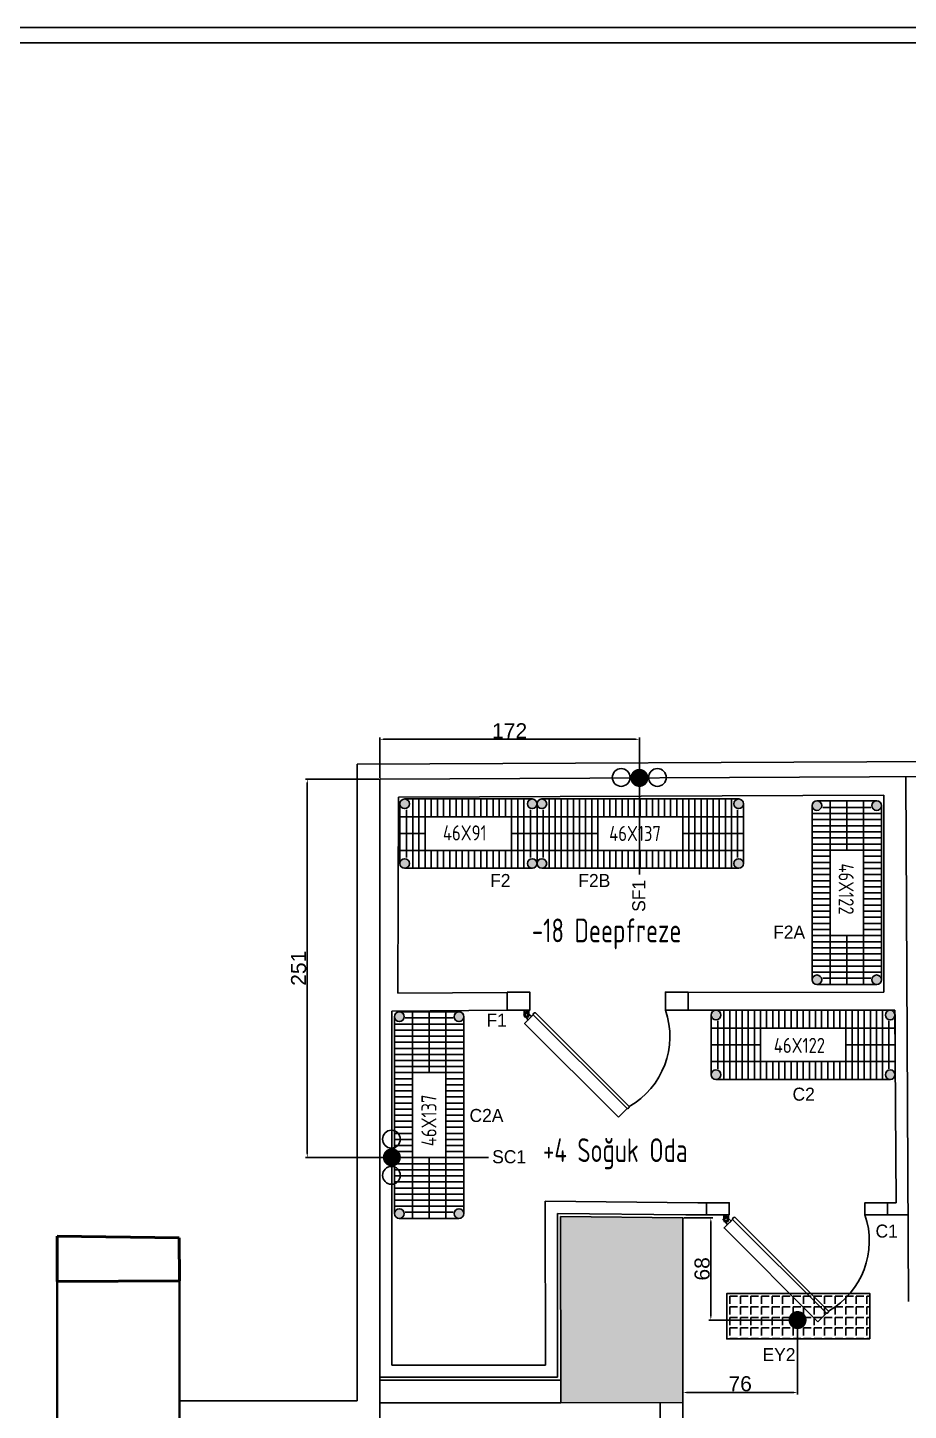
# Model space of a CAD drawing. Header units: millimetres. Extents: x 8884 to 18446, y 10737 to 16556.
# Drawn here: x 16280 to 16864, y 11664 to 12582 of the extents above; entities that cross this region are included whole.
import ezdxf

# ---------------------------------------------------------------- set-up
doc = ezdxf.new("R2010")
doc.units = ezdxf.units.MM
doc.linetypes.add('DASHDOT', pattern=[25.4, 12.7, -6.35, 0, -6.35])
doc.linetypes.add('DUZ', pattern=[0])
for name, color, linetype in [('001 Duvar', 7, 'Continuous'), ('S2000-003 Kapı', 3, 'Continuous'), ('S2000-019 Su Tes İşaretler', 5, 'Continuous'), ('S2000-034 Soğuk Oda', 1, 'Continuous'), ('SIH', 4, 'Continuous'), ('SU', 152, 'Continuous'), ('wall', 4, 'Continuous')]:
    doc.layers.add(name, color=color, linetype=linetype)
for name, color, linetype, lineweight in [('continious2', 253, 'Continuous', 25), ('guclendirme', 226, 'DUZ', 9), ('kolon', 212, 'Continuous', 50), ('TRS-DVR-OZGN', 192, 'Continuous', 40), ('TRS-YAZI-MAHL', 20, 'Continuous', 13)]:
    doc.layers.add(name, color=color, linetype=linetype, lineweight=lineweight)
doc.styles.get("Standard").update_dxf_attribs({"font": 'arial.ttf'})
doc.styles.add('STYLE1', font='isocpeur.ttf', dxfattribs={"height": 0.2})
doc.styles.add('TAKSİM', font='GOTHIC.TTF', dxfattribs={"height": 20})
doc.styles.add('yazı_kck_50', font='isocpeur.ttf', dxfattribs={"width": 0.7, "height": 15})
doc.dimstyles.new('ISO-25', dxfattribs={"dimtxt": 10, "dimasz": 2.5, "dimexe": 1.25, "dimexo": 0.625, "dimtad": 1, "dimdec": 0, "dimtxsty": 'Standard', "dimcen": 2.5, "dimadec": 0, "dimazin": 0, "dimtfac": 1, "dimtdec": 0, "dimtmove": 0, "dimatfit": 3, "dimfxl": 1, "dimarcsym": 0})

# ---------------------------------------------------------------- blocks, each defined once
blk = doc.blocks.new('A$C022B2E79')
at = {"layer": 'S2000-003 Kapı', "linetype": 'ByBlock'}
for points in [[(1.8, 69.76, -0.39805), (1.94, 69.76), (5.23, 66.82), (2.97, 64.56), (0.03, 67.85, -0.39805), (0.03, 67.98)], [(2.87, 69.63, 0.617768), (3.45, 69.88), (3.51, 70.98), (0.31, 70.98), (0.37, 69.88, 0.617768), (0.94, 69.63, -0.364026)], [(0.55, 66.58), (0.37, 69.88, 0.617768), (0.94, 69.63, -0.364026), (2.87, 69.63, 0.617768), (3.45, 69.88), (3.26, 66.58, -0.39805), (3.16, 66.48), (0.65, 66.48, -0.39805)], [(68.52, 5.66, 0.491935), (69.93, 7.07), (7.71, 69.3, 0.499706), (6.29, 67.88)]]:
    blk.add_lwpolyline(points, format="xyb", close=True, dxfattribs=at)
blk.add_lwpolyline([(62.86, 0), (68.52, 5.66), (6.29, 67.88), (0.63, 62.23), (62.86, 0)], dxfattribs=at)
blk.add_circle((1.91, 67.88), 1, dxfattribs=at)
blk.add_circle((1.91, 67.88), 1, dxfattribs=at)
blk.add_arc((43.52, 53.51), 53.42, 299.62588, 19.08979, dxfattribs=at)
blk = doc.blocks.new('120')
at = {"layer": 'S2000-034 Soğuk Oda'}
for points in [[(9265.27, 11599.5), (9280.27, 11599.5), (9280.27, 11591.5), (9265.27, 11591.5)], [(9385.27, 11599.5), (9370.27, 11599.5), (9370.27, 11591.5), (9385.27, 11591.5)]]:
    blk.add_lwpolyline(points, close=True, dxfattribs=at)
at = {"layer": '001 Duvar'}
blk.add_blockref('A$C022B2E79', (9276.27, 11520.52), dxfattribs=at)
blk = doc.blocks.new('A$C7E7D3E18')
at = {"layer": 'SIH', "linetype": 'Continuous', "const_width": 6}
blk.add_lwpolyline([(3, 6, 1), (9, 6, 1)], format="xyb", close=True, dxfattribs=at)
blk = doc.blocks.new('A$C6E87713E')
at = {"layer": 'S2000-019 Su Tes İşaretler'}
for centre in [(5.89, 6.3), (29.89, 6.3)]:
    blk.add_circle(centre, 5.89, dxfattribs=at)
blk.add_blockref('A$C7E7D3E18', (11.95, 0))
blk = doc.blocks.new('*D31')
at = {"color": 0, "lineweight": -2, "transparency": 16777216}
for p, q in [((16513.87, 12083.63), (16513.87, 12110.73)), ((16516.37, 12109.48), (16683.57, 12109.48)), ((16686.07, 12084.47), (16686.07, 12110.73))]:
    blk.add_line(p, q, dxfattribs=at)
at = {"color": 0, "transparency": 16777216}
for points in [[(16516.37, 12109.89), (16516.37, 12109.06), (16513.87, 12109.48)], [(16683.57, 12109.89), (16683.57, 12109.06), (16686.07, 12109.48)]]:
    blk.add_solid(points, dxfattribs=at)
at = {"layer": 'Defpoints', "color": 0, "transparency": 16777216}
for p in [(16686.07, 12109.48), (16686.07, 12083.85, 33.18), (16513.87, 12083, 33.18)]:
    blk.add_point(p, dxfattribs=at)
at = {"color": 0, "transparency": 16777216, "insert": (16599.97, 12115.12), "char_height": 10, "attachment_point": 5}
blk.add_mtext('172', dxfattribs=at)
blk = doc.blocks.new('*D32')
at = {"color": 0, "lineweight": -2, "transparency": 16777216}
for p, q in [((16513.24, 12083), (16464.53, 12083)), ((16465.78, 12080.5), (16465.78, 11834.58)), ((16521.24, 11832.08), (16464.53, 11832.08))]:
    blk.add_line(p, q, dxfattribs=at)
at = {"color": 0, "transparency": 16777216}
for points in [[(16465.36, 12080.5), (16466.19, 12080.5), (16465.78, 12083)], [(16465.36, 11834.58), (16466.19, 11834.58), (16465.78, 11832.08)]]:
    blk.add_solid(points, dxfattribs=at)
at = {"layer": 'Defpoints', "color": 0, "transparency": 16777216}
for p in [(16513.87, 12083, 33.18), (16465.78, 11832.08), (16521.87, 11832.08, 33.18)]:
    blk.add_point(p, dxfattribs=at)
at = {"color": 0, "transparency": 16777216, "insert": (16460.05, 11957.54), "char_height": 10, "attachment_point": 5, "rotation": 90}
blk.add_mtext('251', dxfattribs=at)
blk = doc.blocks.new('*D33')
at = {"color": 0, "lineweight": -2, "transparency": 16777216}
for p, q in [((16791, 11723.49), (16791, 11674.8)), ((16714.87, 11711.62), (16714.87, 11674.8)), ((16788.5, 11676.05), (16717.37, 11676.05))]:
    blk.add_line(p, q, dxfattribs=at)
at = {"color": 0, "transparency": 16777216}
for points in [[(16717.37, 11676.46), (16717.37, 11675.63), (16714.87, 11676.05)], [(16788.5, 11676.46), (16788.5, 11675.63), (16791, 11676.05)]]:
    blk.add_solid(points, dxfattribs=at)
at = {"layer": 'Defpoints', "color": 0, "transparency": 16777216}
for p in [(16791, 11724.11), (16714.87, 11712.25, 33.18), (16714.87, 11676.05)]:
    blk.add_point(p, dxfattribs=at)
at = {"color": 0, "transparency": 16777216, "insert": (16752.93, 11681.78), "char_height": 10, "attachment_point": 5}
blk.add_mtext('76', dxfattribs=at)
blk = doc.blocks.new('*D34')
at = {"color": 0, "lineweight": -2, "transparency": 16777216}
for p, q in [((16715.49, 11792.02), (16734.7, 11792.02)), ((16733.45, 11789.52), (16733.45, 11726.61)), ((16790.38, 11724.11), (16732.2, 11724.11))]:
    blk.add_line(p, q, dxfattribs=at)
at = {"color": 0, "transparency": 16777216}
for points in [[(16733.04, 11789.52), (16733.87, 11789.52), (16733.45, 11792.02)], [(16733.04, 11726.61), (16733.87, 11726.61), (16733.45, 11724.11)]]:
    blk.add_solid(points, dxfattribs=at)
at = {"layer": 'Defpoints', "color": 0, "transparency": 16777216}
for p in [(16714.87, 11792.02, 33.18), (16733.45, 11724.11), (16791, 11724.11)]:
    blk.add_point(p, dxfattribs=at)
at = {"color": 0, "transparency": 16777216, "insert": (16727.72, 11758.07), "char_height": 10, "attachment_point": 5, "rotation": 90}
blk.add_mtext('68', dxfattribs=at)

msp = doc.modelspace()

# ---------------------------------------------------------------- hatches: boundary and pattern name
at = {"lineweight": -2}
h = msp.add_hatch(color=256, dxfattribs=at)
h.paths.add_polyline_path([(16527.17, 12066.67, 1), (16533.57, 12066.67, 1)])
h.paths.add_polyline_path([(16527.17, 12027.07, 1), (16533.57, 12027.07, 1)])
h = msp.add_hatch(color=256, dxfattribs=at)
h.paths.add_polyline_path([(16618.17, 12066.67, 1), (16611.77, 12066.67, 1)])
h.paths.add_polyline_path([(16611.77, 12027.07, 1), (16618.17, 12027.07, 1)])
h = msp.add_hatch(color=256, dxfattribs=at)
h.paths.add_polyline_path([(16618.17, 12066.67, 1), (16624.57, 12066.67, 1)])
h.paths.add_polyline_path([(16624.57, 12027.07, 1), (16618.17, 12027.07, 1)])
h = msp.add_hatch(color=256, dxfattribs=at)
h.paths.add_polyline_path([(16755.17, 12066.67, 1), (16748.77, 12066.67, 1)])
h.paths.add_polyline_path([(16748.77, 12027.07, 1), (16755.17, 12027.07, 1)])
h = msp.add_hatch(color=256, dxfattribs=at)
h.paths.add_polyline_path([(16843.43, 12062.3, 1), (16843.43, 12068.7, 1)])
h.paths.add_polyline_path([(16803.83, 12068.7, 1), (16803.83, 12062.3, 1)])
h = msp.add_hatch(color=256, dxfattribs=at)
h.paths.add_polyline_path([(16843.43, 11953.1, 1), (16843.43, 11946.7, 1)])
h.paths.add_polyline_path([(16803.83, 11946.7, 1), (16803.83, 11953.1, 1)])
h = msp.add_hatch(color=256, dxfattribs=at)
h.paths.add_polyline_path([(16526.8, 11928.58, 1), (16526.8, 11922.18, 1)])
h.paths.add_polyline_path([(16566.4, 11922.18, 1), (16566.4, 11928.58, 1)])
h = msp.add_hatch(color=256, dxfattribs=at)
h.paths.add_polyline_path([(16740.05, 11926.51, 1), (16733.65, 11926.51, 1)])
h.paths.add_polyline_path([(16733.65, 11886.91, 1), (16740.05, 11886.91, 1)])
h = msp.add_hatch(color=256, dxfattribs=at)
h.paths.add_polyline_path([(16849.25, 11926.51, 1), (16855.65, 11926.51, 1)])
h.paths.add_polyline_path([(16855.65, 11886.91, 1), (16849.25, 11886.91, 1)])
h = msp.add_hatch(color=256, dxfattribs=at)
h.paths.add_polyline_path([(16526.79, 11797.98, 1), (16526.79, 11791.58, 1)])
h.paths.add_polyline_path([(16566.39, 11791.58, 1), (16566.39, 11797.98, 1)])
h = msp.add_hatch()
h.set_pattern_fill('ANGLE', color=256, angle=270)
h.set_pattern_definition([(270, (11032.376, 14037.935), (6.985, -2e-09), [5.08, -1.905]), (360, (11032.376, 14037.935), (2e-09, 6.985), [5.08, -1.905])])
h.paths.add_polyline_path([(16744.05, 11741.64), (16744.05, 11711.64), (16839.05, 11711.64), (16839.05, 11741.64)])
at = {"layer": 'guclendirme'}
h = msp.add_hatch(color=226, dxfattribs=at)
h.paths.add_polyline_path([(17112.42, 11752.03), (17033.02, 11752.03), (17003.26, 11752.03), (17003.26, 11669.39), (17033.02, 11669.39), (17112.42, 11669.39)])
h.paths.add_polyline_path([(16714.31, 11792.03), (16633.69, 11792.82), (16633.87, 11669.18), (16714.31, 11669.39)])

# ---------------------------------------------------------------- linework, layer by layer
for p, q in [((16498.87, 12092.89, 33.18), (17379.6, 12097.21, 33.18)), ((16498.87, 11670.42, 33.18), (16498.87, 12092.89, 33.18)), ((16513.87, 12083, 33.18), (17003.26, 12085.4, 33.18)), ((16862.82, 12084.37, 33.18), (16864.52, 11736.37, 33.18)), ((16513.87, 11655.42, 33.18), (16513.87, 12083, 33.18)), ((16513.87, 11919, 33.18), (16513.87, 12083, 33.18)), ((16527.17, 12066.66, 33.18), (16527.17, 12027.07, 33.18)), ((16614.97, 12069.87, 33.18), (16530.37, 12069.87, 33.18)), ((16618.17, 12066.66, 33.18), (16618.17, 12027.07, 33.18)), ((16618.17, 12066.66, 33.18), (16618.17, 12027.07, 33.18)), ((16751.97, 12069.87, 33.18), (16621.37, 12069.87, 33.18)), ((16755.17, 12066.66, 33.18), (16755.17, 12027.07, 33.18)), ((16800.63, 11949.9, 33.18), (16800.63, 12065.5, 33.18)), ((16843.42, 12068.7, 33.18), (16803.83, 12068.7, 33.18)), ((16846.63, 11949.9, 33.18), (16846.63, 12065.5, 33.18)), ((16614.97, 12023.87, 33.18), (16530.37, 12023.87, 33.18)), ((16751.97, 12023.87, 33.18), (16621.37, 12023.87, 33.18)), ((16843.42, 11946.7, 33.18), (16803.83, 11946.7, 33.18)), ((16513.91, 11931, 33.18), (16514.42, 11931.01, 33.18)), ((16526.81, 11928.58, 33.18), (16566.4, 11928.58, 33.18)), ((16852.45, 11929.71, 33.18), (16736.85, 11929.71, 33.18)), ((16513.87, 11919, 33.18), (16513.87, 11668.41, 33.18)), ((16523.6, 11925.38, 33.18), (16523.6, 11794.78, 33.18)), ((16569.6, 11925.38, 33.18), (16569.6, 11794.78, 33.18)), ((16733.65, 11926.51, 33.18), (16733.65, 11886.91, 33.18)), ((16855.65, 11926.51, 33.18), (16855.65, 11886.91, 33.18)), ((16852.45, 11883.71, 33.18), (16736.85, 11883.71, 33.18)), ((16526.8, 11791.58, 33.18), (16566.39, 11791.58, 33.18)), ((16633.69, 11792.82, 33.18), (16714.87, 11792.02, 33.18)), ((16633.87, 11669.18, 33.18), (16633.69, 11792.82, 33.18)), ((16714.87, 11632.48, 33.18), (16714.87, 11792.02, 33.18)), ((16513.87, 11669.18, 33.18), (16513.87, 11684.18, 33.18)), ((16633.87, 11684.18, 33.18), (16513.87, 11684.18, 33.18)), ((16498.87, 11670.42, 33.18), (16380.93, 11670.42, 33.18)), ((16633.87, 11669.18, 33.18), (16513.87, 11669.18, 33.18)), ((16714.87, 11669.39, 33.18), (16633.87, 11669.18, 33.18)), ((16699.87, 11632.48, 33.18), (16699.77, 11669.35, 33.18)), ((16699.87, 11669.39, 33.18), (16699.87, 11669.35, 33.18))]:
    msp.add_line(p, q)
for points in [[(15495, 10737.36), (18445.65, 10737.36), (18445.65, 12581.69), (15495, 12581.69)], [(15505, 10747.36), (18435.65, 10747.36), (18435.65, 12571.69), (15505, 12571.69)]]:
    msp.add_lwpolyline(points, close=True)
at = {"elevation": 33.18}
msp.add_lwpolyline([(16513.87, 11684.39), (16513.87, 11941)], dxfattribs=at)
msp.add_lwpolyline([(16839.05, 11711.64), (16839.05, 11741.64), (16744.05, 11741.64), (16744.05, 11711.64)], close=True, dxfattribs=at)
for centre in [(16530.37, 12066.67, 33.18), (16614.97, 12066.67, 33.18), (16621.37, 12066.67, 33.18), (16751.97, 12066.67, 33.18), (16803.83, 12065.5, 33.18), (16843.43, 12065.5, 33.18), (16530.37, 12027.07, 33.18), (16614.97, 12027.07, 33.18), (16621.37, 12027.07, 33.18), (16751.97, 12027.07, 33.18), (16803.83, 11949.9, 33.18), (16843.43, 11949.9, 33.18), (16526.8, 11925.38, 33.18), (16566.4, 11925.38, 33.18), (16736.85, 11926.51, 33.18), (16852.45, 11926.51, 33.18), (16736.85, 11886.91, 33.18), (16852.45, 11886.91, 33.18), (16526.8, 11794.78, 33.18), (16566.39, 11794.78, 33.18)]:
    msp.add_circle(centre, 3.2)
at = {"layer": 'continious2'}
for p, q in [((16535.72, 12069.87, 33.18), (16535.72, 12023.87, 33.18)), ((16539.82, 12069.87, 33.18), (16539.82, 12023.87, 33.18)), ((16543.92, 12069.87, 33.18), (16543.92, 12023.87, 33.18)), ((16548.02, 12069.87, 33.18), (16548.02, 12057.95, 33.18)), ((16552.12, 12069.87, 33.18), (16552.12, 12057.95, 33.18)), ((16556.22, 12069.87, 33.18), (16556.22, 12057.95, 33.18)), ((16560.32, 12069.87, 33.18), (16560.32, 12057.95, 33.18)), ((16564.42, 12069.87, 33.18), (16564.42, 12057.95, 33.18)), ((16568.52, 12069.87, 33.18), (16568.52, 12057.95, 33.18)), ((16572.62, 12069.87, 33.18), (16572.62, 12057.95, 33.18)), ((16576.72, 12069.87, 33.18), (16576.72, 12057.95, 33.18)), ((16580.82, 12069.87, 33.18), (16580.82, 12057.95, 33.18)), ((16584.92, 12069.87, 33.18), (16584.92, 12057.95, 33.18)), ((16589.02, 12069.87, 33.18), (16589.02, 12057.95, 33.18)), ((16593.12, 12069.87, 33.18), (16593.12, 12057.95, 33.18)), ((16597.22, 12069.87, 33.18), (16597.22, 12057.95, 33.18)), ((16601.32, 12069.87, 33.18), (16601.32, 12023.87, 33.18)), ((16605.42, 12069.87, 33.18), (16605.42, 12023.87, 33.18)), ((16609.52, 12069.87, 33.18), (16609.52, 12023.87, 33.18)), ((16626.22, 12069.87, 33.18), (16626.22, 12023.87, 33.18)), ((16630.25, 12069.87, 33.18), (16630.25, 12023.87, 33.18)), ((16634.28, 12069.87, 33.18), (16634.28, 12023.87, 33.18)), ((16638.31, 12069.87, 33.18), (16638.31, 12023.87, 33.18)), ((16642.34, 12069.87, 33.18), (16642.34, 12023.87, 33.18)), ((16646.37, 12069.87, 33.18), (16646.37, 12023.87, 33.18)), ((16650.4, 12069.87, 33.18), (16650.4, 12023.87, 33.18)), ((16654.43, 12069.87, 33.18), (16654.43, 12023.87, 33.18)), ((16658.46, 12069.87, 33.18), (16658.46, 12023.87, 33.18)), ((16662.49, 12069.87, 33.18), (16662.49, 12057.95, 33.18)), ((16666.52, 12069.87, 33.18), (16666.52, 12057.95, 33.18)), ((16670.55, 12069.87, 33.18), (16670.55, 12057.95, 33.18)), ((16674.58, 12069.87, 33.18), (16674.58, 12057.95, 33.18)), ((16678.61, 12069.87, 33.18), (16678.61, 12057.95, 33.18)), ((16682.64, 12069.87, 33.18), (16682.64, 12057.95, 33.18)), ((16686.67, 12069.87, 33.18), (16686.67, 12057.95, 33.18)), ((16690.7, 12069.87, 33.18), (16690.7, 12057.95, 33.18)), ((16694.73, 12069.87, 33.18), (16694.73, 12057.95, 33.18)), ((16698.76, 12069.87, 33.18), (16698.76, 12057.95, 33.18)), ((16702.79, 12069.87, 33.18), (16702.79, 12057.95, 33.18)), ((16706.82, 12069.87, 33.18), (16706.82, 12057.95, 33.18)), ((16710.85, 12069.87, 33.18), (16710.85, 12057.95, 33.18)), ((16714.88, 12069.87, 33.18), (16714.88, 12023.87, 33.18)), ((16718.91, 12069.87, 33.18), (16718.91, 12023.87, 33.18)), ((16722.94, 12069.87, 33.18), (16722.94, 12023.87, 33.18)), ((16726.97, 12069.87, 33.18), (16726.97, 12023.87, 33.18)), ((16731, 12069.87, 33.18), (16731, 12023.87, 33.18)), ((16735.03, 12069.87, 33.18), (16735.03, 12023.87, 33.18)), ((16739.06, 12069.87, 33.18), (16739.06, 12023.87, 33.18)), ((16743.09, 12069.87, 33.18), (16743.09, 12023.87, 33.18)), ((16747.12, 12069.87, 33.18), (16747.12, 12023.87, 33.18)), ((16812.54, 12068.7, 33.18), (16812.54, 11946.7, 33.18)), ((16823.62, 12035.92, 33.18), (16823.62, 12068.7, 33.18)), ((16834.7, 12068.7, 33.18), (16834.7, 11946.7, 33.18)), ((16527.17, 12057.95, 33.18), (16618.17, 12057.95, 33.18)), ((16531.59, 12062.78, 33.18), (16531.59, 12030.96, 33.18)), ((16613.74, 12062.78, 33.18), (16613.74, 12030.96, 33.18)), ((16618.17, 12057.95, 33.18), (16755.17, 12057.95, 33.18)), ((16622.19, 12062.77, 33.18), (16622.19, 12030.96, 33.18)), ((16751.15, 12062.77, 33.18), (16751.15, 12030.96, 33.18)), ((16846.63, 12060.22, 33.18), (16800.63, 12060.22, 33.18)), ((16846.63, 12056.17, 33.18), (16800.63, 12056.17, 33.18)), ((16839.53, 12064.27, 33.18), (16807.72, 12064.27, 33.18)), ((16543.92, 12046.86, 33.18), (16527.17, 12046.86, 33.18)), ((16618.17, 12046.86, 33.18), (16601.32, 12046.86, 33.18)), ((16658.46, 12046.86, 33.18), (16618.17, 12046.86, 33.18)), ((16755.17, 12046.86, 33.18), (16714.88, 12046.86, 33.18)), ((16846.63, 12052.12, 33.18), (16800.63, 12052.12, 33.18)), ((16846.63, 12048.07, 33.18), (16800.63, 12048.07, 33.18)), ((16846.63, 12044.02, 33.18), (16800.63, 12044.02, 33.18)), ((16846.63, 12039.97, 33.18), (16800.63, 12039.97, 33.18)), ((16527.17, 12035.78, 33.18), (16618.17, 12035.78, 33.18)), ((16548.02, 12035.78, 33.18), (16548.02, 12023.87, 33.18)), ((16552.12, 12035.78, 33.18), (16552.12, 12023.87, 33.18)), ((16556.22, 12035.78, 33.18), (16556.22, 12023.87, 33.18)), ((16560.32, 12035.78, 33.18), (16560.32, 12023.87, 33.18)), ((16564.42, 12035.78, 33.18), (16564.42, 12023.87, 33.18)), ((16568.52, 12035.78, 33.18), (16568.52, 12023.87, 33.18)), ((16572.62, 12035.78, 33.18), (16572.62, 12023.87, 33.18)), ((16576.72, 12035.78, 33.18), (16576.72, 12023.87, 33.18)), ((16580.82, 12035.78, 33.18), (16580.82, 12023.87, 33.18)), ((16584.92, 12035.78, 33.18), (16584.92, 12023.87, 33.18)), ((16589.02, 12035.78, 33.18), (16589.02, 12023.87, 33.18)), ((16593.12, 12035.78, 33.18), (16593.12, 12023.87, 33.18)), ((16597.22, 12035.78, 33.18), (16597.22, 12023.87, 33.18)), ((16618.17, 12035.78, 33.18), (16755.17, 12035.78, 33.18)), ((16662.49, 12035.78, 33.18), (16662.49, 12023.87, 33.18)), ((16666.52, 12035.78, 33.18), (16666.52, 12023.87, 33.18)), ((16670.55, 12035.78, 33.18), (16670.55, 12023.87, 33.18)), ((16674.58, 12035.78, 33.18), (16674.58, 12023.87, 33.18)), ((16678.61, 12035.78, 33.18), (16678.61, 12023.87, 33.18)), ((16682.64, 12035.78, 33.18), (16682.64, 12023.87, 33.18)), ((16686.67, 12035.78, 33.18), (16686.67, 12023.87, 33.18)), ((16690.7, 12035.78, 33.18), (16690.7, 12023.87, 33.18)), ((16694.73, 12035.78, 33.18), (16694.73, 12023.87, 33.18)), ((16698.76, 12035.78, 33.18), (16698.76, 12023.87, 33.18)), ((16702.79, 12035.78, 33.18), (16702.79, 12023.87, 33.18)), ((16706.82, 12035.78, 33.18), (16706.82, 12023.87, 33.18)), ((16710.85, 12035.78, 33.18), (16710.85, 12023.87, 33.18)), ((16846.63, 12035.92, 33.18), (16800.63, 12035.92, 33.18)), ((16812.54, 12031.87, 33.18), (16800.63, 12031.87, 33.18)), ((16846.63, 12031.87, 33.18), (16834.7, 12031.87, 33.18)), ((16812.54, 12027.82, 33.18), (16800.63, 12027.82, 33.18)), ((16812.54, 12023.77, 33.18), (16800.63, 12023.77, 33.18)), ((16812.54, 12019.72, 33.18), (16800.63, 12019.72, 33.18)), ((16846.63, 12027.82, 33.18), (16834.7, 12027.82, 33.18)), ((16846.63, 12023.77, 33.18), (16834.7, 12023.77, 33.18)), ((16846.63, 12019.72, 33.18), (16834.7, 12019.72, 33.18)), ((16812.54, 12015.67, 33.18), (16800.63, 12015.67, 33.18)), ((16812.54, 12011.62, 33.18), (16800.63, 12011.62, 33.18)), ((16846.63, 12015.67, 33.18), (16834.7, 12015.67, 33.18)), ((16846.63, 12011.62, 33.18), (16834.7, 12011.62, 33.18)), ((16812.54, 12007.57, 33.18), (16800.63, 12007.57, 33.18)), ((16812.54, 12003.52, 33.18), (16800.63, 12003.52, 33.18)), ((16846.63, 12007.57, 33.18), (16834.7, 12007.57, 33.18)), ((16846.63, 12003.52, 33.18), (16834.7, 12003.52, 33.18)), ((16812.54, 11999.47, 33.18), (16800.63, 11999.47, 33.18)), ((16812.54, 11995.42, 33.18), (16800.63, 11995.42, 33.18)), ((16846.63, 11999.47, 33.18), (16834.7, 11999.47, 33.18)), ((16846.63, 11995.42, 33.18), (16834.7, 11995.42, 33.18)), ((16812.54, 11991.37, 33.18), (16800.63, 11991.37, 33.18)), ((16812.54, 11987.32, 33.18), (16800.63, 11987.32, 33.18)), ((16812.54, 11983.27, 33.18), (16800.63, 11983.27, 33.18)), ((16846.63, 11991.37, 33.18), (16834.7, 11991.37, 33.18)), ((16846.63, 11987.32, 33.18), (16834.7, 11987.32, 33.18)), ((16846.63, 11983.27, 33.18), (16834.7, 11983.27, 33.18)), ((16846.63, 11979.22, 33.18), (16800.63, 11979.22, 33.18)), ((16846.63, 11975.17, 33.18), (16800.63, 11975.17, 33.18)), ((16823.62, 11946.7, 33.18), (16823.62, 11979.22, 33.18)), ((16846.63, 11971.12, 33.18), (16800.63, 11971.12, 33.18)), ((16846.63, 11967.07, 33.18), (16800.63, 11967.07, 33.18)), ((16846.63, 11963.02, 33.18), (16800.63, 11963.02, 33.18)), ((16846.63, 11958.97, 33.18), (16800.63, 11958.97, 33.18)), ((16846.63, 11954.92, 33.18), (16800.63, 11954.92, 33.18)), ((16839.53, 11950.87, 33.18), (16807.72, 11950.87, 33.18)), ((16535.52, 11791.58, 33.18), (16535.52, 11928.58, 33.18)), ((16546.6, 11928.58, 33.18), (16546.6, 11888.29, 33.18)), ((16557.69, 11791.58, 33.18), (16557.69, 11928.58, 33.18)), ((16742.13, 11929.71, 33.18), (16742.13, 11883.71, 33.18)), ((16746.18, 11929.71, 33.18), (16746.18, 11883.71, 33.18)), ((16750.23, 11929.71, 33.18), (16750.23, 11883.71, 33.18)), ((16754.28, 11929.71, 33.18), (16754.28, 11883.71, 33.18)), ((16758.33, 11929.71, 33.18), (16758.33, 11883.71, 33.18)), ((16762.38, 11929.71, 33.18), (16762.38, 11883.71, 33.18)), ((16766.43, 11929.71, 33.18), (16766.43, 11883.71, 33.18)), ((16770.48, 11929.71, 33.18), (16770.48, 11917.79, 33.18)), ((16774.53, 11929.71, 33.18), (16774.53, 11917.79, 33.18)), ((16778.58, 11929.71, 33.18), (16778.58, 11917.79, 33.18)), ((16782.63, 11929.71, 33.18), (16782.63, 11917.79, 33.18)), ((16786.68, 11929.71, 33.18), (16786.68, 11917.79, 33.18)), ((16790.73, 11929.71, 33.18), (16790.73, 11917.79, 33.18)), ((16794.78, 11929.71, 33.18), (16794.78, 11917.79, 33.18)), ((16798.83, 11929.71, 33.18), (16798.83, 11917.79, 33.18)), ((16802.88, 11929.71, 33.18), (16802.88, 11917.79, 33.18)), ((16806.93, 11929.71, 33.18), (16806.93, 11917.79, 33.18)), ((16810.98, 11929.71, 33.18), (16810.98, 11917.79, 33.18)), ((16815.03, 11929.71, 33.18), (16815.03, 11917.79, 33.18)), ((16819.08, 11929.71, 33.18), (16819.08, 11917.79, 33.18)), ((16823.13, 11929.71, 33.18), (16823.13, 11883.71, 33.18)), ((16827.18, 11929.71, 33.18), (16827.18, 11883.71, 33.18)), ((16831.23, 11929.71, 33.18), (16831.23, 11883.71, 33.18)), ((16835.28, 11929.71, 33.18), (16835.28, 11883.71, 33.18)), ((16839.33, 11929.71, 33.18), (16839.33, 11883.71, 33.18)), ((16843.38, 11929.71, 33.18), (16843.38, 11883.71, 33.18)), ((16847.43, 11929.71, 33.18), (16847.43, 11883.71, 33.18)), ((16523.6, 11920.53, 33.18), (16569.6, 11920.53, 33.18)), ((16530.7, 11924.56, 33.18), (16562.51, 11924.56, 33.18)), ((16738.08, 11922.62, 33.18), (16738.08, 11890.8, 33.18)), ((16851.48, 11922.62, 33.18), (16851.48, 11890.8, 33.18)), ((16523.6, 11916.5, 33.18), (16569.6, 11916.5, 33.18)), ((16523.6, 11912.47, 33.18), (16569.6, 11912.47, 33.18)), ((16733.65, 11917.79, 33.18), (16855.65, 11917.79, 33.18)), ((16523.6, 11908.44, 33.18), (16569.6, 11908.44, 33.18)), ((16523.6, 11904.41, 33.18), (16569.6, 11904.41, 33.18)), ((16523.6, 11900.38, 33.18), (16569.6, 11900.38, 33.18)), ((16766.43, 11906.71, 33.18), (16733.65, 11906.71, 33.18)), ((16855.65, 11906.71, 33.18), (16823.13, 11906.71, 33.18)), ((16523.6, 11896.35, 33.18), (16569.6, 11896.35, 33.18)), ((16523.6, 11892.32, 33.18), (16569.6, 11892.32, 33.18)), ((16733.65, 11895.63, 33.18), (16855.65, 11895.63, 33.18)), ((16770.48, 11895.63, 33.18), (16770.48, 11883.71, 33.18)), ((16774.53, 11895.63, 33.18), (16774.53, 11883.71, 33.18)), ((16778.58, 11895.63, 33.18), (16778.58, 11883.71, 33.18)), ((16782.63, 11895.63, 33.18), (16782.63, 11883.71, 33.18)), ((16786.68, 11895.63, 33.18), (16786.68, 11883.71, 33.18)), ((16790.73, 11895.63, 33.18), (16790.73, 11883.71, 33.18)), ((16794.78, 11895.63, 33.18), (16794.78, 11883.71, 33.18)), ((16798.83, 11895.63, 33.18), (16798.83, 11883.71, 33.18)), ((16802.88, 11895.63, 33.18), (16802.88, 11883.71, 33.18)), ((16806.93, 11895.63, 33.18), (16806.93, 11883.71, 33.18)), ((16810.98, 11895.63, 33.18), (16810.98, 11883.71, 33.18)), ((16815.03, 11895.63, 33.18), (16815.03, 11883.71, 33.18)), ((16819.08, 11895.63, 33.18), (16819.08, 11883.71, 33.18)), ((16523.6, 11888.29, 33.18), (16569.6, 11888.29, 33.18)), ((16523.6, 11884.26, 33.18), (16535.52, 11884.26, 33.18)), ((16557.69, 11884.26, 33.18), (16569.6, 11884.26, 33.18)), ((16523.6, 11880.23, 33.18), (16535.52, 11880.23, 33.18)), ((16523.6, 11876.2, 33.18), (16535.52, 11876.2, 33.18)), ((16557.69, 11880.23, 33.18), (16569.6, 11880.23, 33.18)), ((16557.69, 11876.2, 33.18), (16569.6, 11876.2, 33.18)), ((16523.6, 11872.17, 33.18), (16535.52, 11872.17, 33.18)), ((16523.6, 11868.14, 33.18), (16535.52, 11868.14, 33.18)), ((16523.6, 11864.11, 33.18), (16535.52, 11864.11, 33.18)), ((16557.69, 11872.17, 33.18), (16569.6, 11872.17, 33.18)), ((16557.69, 11868.14, 33.18), (16569.6, 11868.14, 33.18)), ((16557.69, 11864.11, 33.18), (16569.6, 11864.11, 33.18)), ((16523.6, 11860.08, 33.18), (16535.52, 11860.08, 33.18)), ((16523.6, 11856.05, 33.18), (16535.52, 11856.05, 33.18)), ((16557.69, 11860.08, 33.18), (16569.6, 11860.08, 33.18)), ((16557.69, 11856.05, 33.18), (16569.6, 11856.05, 33.18)), ((16523.6, 11852.02, 33.18), (16535.52, 11852.02, 33.18)), ((16523.6, 11847.99, 33.18), (16535.52, 11847.99, 33.18)), ((16557.69, 11852.02, 33.18), (16569.6, 11852.02, 33.18)), ((16557.69, 11847.99, 33.18), (16569.6, 11847.99, 33.18)), ((16523.6, 11843.96, 33.18), (16535.52, 11843.96, 33.18)), ((16523.6, 11839.93, 33.18), (16535.52, 11839.93, 33.18)), ((16523.6, 11835.9, 33.18), (16535.52, 11835.9, 33.18)), ((16557.69, 11843.96, 33.18), (16569.6, 11843.96, 33.18)), ((16557.69, 11839.93, 33.18), (16569.6, 11839.93, 33.18)), ((16557.69, 11835.9, 33.18), (16569.6, 11835.9, 33.18)), ((16523.6, 11831.87, 33.18), (16569.6, 11831.87, 33.18)), ((16523.6, 11827.84, 33.18), (16569.6, 11827.84, 33.18)), ((16546.6, 11831.87, 33.18), (16546.6, 11791.58, 33.18)), ((16523.6, 11823.81, 33.18), (16569.6, 11823.81, 33.18)), ((16523.6, 11819.78, 33.18), (16569.6, 11819.78, 33.18)), ((16523.6, 11815.75, 33.18), (16569.6, 11815.75, 33.18)), ((16523.6, 11811.72, 33.18), (16569.6, 11811.72, 33.18)), ((16523.6, 11807.69, 33.18), (16569.6, 11807.69, 33.18)), ((16523.6, 11803.66, 33.18), (16569.6, 11803.66, 33.18)), ((16523.6, 11799.63, 33.18), (16569.6, 11799.63, 33.18)), ((16530.69, 11795.6, 33.18), (16562.51, 11795.6, 33.18))]:
    msp.add_line(p, q, dxfattribs=at)
at = {"layer": 'kolon'}
for points, elevation in [([(16299.93, 11749.8), (16299.93, 11779.83)], 176.72), ([(16299.93, 11749.76), (16299.93, 11779.78)], 104.95), ([(16299.93, 11779.78), (16380.88, 11778.71)], 33.18), ([(16380.88, 11778.71), (16380.93, 11750.14)], 33.18), ([(16299.93, 11749.71), (16380.93, 11750.14)], 33.18)]:
    msp.add_lwpolyline(points, dxfattribs=dict(at, elevation=elevation))
at = {"layer": 'S2000-034 Soğuk Oda'}
for p, q in [((16525.94, 11941.06, 33.18), (16526.38, 12071.06, 33.18)), ((16526.38, 12071.06, 33.18), (16848.2, 12072.31, 33.18)), ((16848.2, 12072.31, 33.18), (16848.2, 11941.74, 33.18)), ((16525.91, 11941.06, 33.18), (16598.34, 11941.42, 33.18)), ((16718.34, 11941.42, 33.18), (16848.2, 11941.74, 33.18)), ((16718.34, 11930.01, 33.18), (16718.34, 11941.42, 33.18)), ((16521.87, 11929.04, 33.18), (16598.34, 11929.71, 33.18)), ((16521.87, 11929.04, 33.18), (16521.87, 11694.18, 33.18)), ((16718.34, 11929.71, 33.18), (16855.57, 11929.71, 33.18)), ((16855.57, 11929.71, 33.18), (16856.41, 11802, 33.18)), ((16623.67, 11802.92, 33.18), (16724.87, 11801.92, 33.18)), ((16623.83, 11694.18, 33.18), (16623.67, 11802.92, 33.18)), ((16724.87, 11802, 33.18), (16724.87, 11801.92, 33.18)), ((16745.66, 11802, 33.18), (16724.87, 11802, 33.18)), ((16856.41, 11802, 33.18), (16835.66, 11802, 33.18)), ((16631.68, 11794.84, 33.18), (16716.87, 11794, 33.18)), ((16631.84, 11686.18, 33.18), (16631.68, 11794.84, 33.18)), ((16745.66, 11794, 33.18), (16716.87, 11794, 33.18)), ((16864.45, 11794, 33.18), (16835.66, 11794, 33.18)), ((16623.83, 11694.18, 33.18), (16521.87, 11694.18, 33.18)), ((16631.84, 11686.18, 33.18), (16513.87, 11686.18, 33.18))]:
    msp.add_line(p, q, dxfattribs=at)
at = {"layer": 'S2000-034 Soğuk Oda', "elevation": 33.18}
for points in [[(16598.34, 11941.71), (16613.34, 11941.71), (16613.34, 11929.71), (16598.34, 11929.71)], [(16718.34, 11941.71), (16703.34, 11941.71), (16703.34, 11929.71), (16718.34, 11929.71)]]:
    msp.add_lwpolyline(points, close=True, dxfattribs=at)
at = {"layer": 'SU'}
for p, q in [((16686.07, 12019.81, 33.18), (16686.07, 12083.85, 33.18)), ((16585.91, 11832.08, 33.18), (16521.87, 11832.08, 33.18))]:
    msp.add_line(p, q, dxfattribs=at)
at = {"layer": 'TRS-DVR-OZGN'}
for points, elevation in [([(16299.93, 11655.26), (16299.93, 11749.76)], 104.95), ([(16380.93, 11655.42), (16380.93, 11750.14)], 33.18)]:
    msp.add_lwpolyline(points, dxfattribs=dict(at, elevation=elevation))

# ---------------------------------------------------------------- block references
at = {"rotation": 270}
msp.add_blockref('A$C7E7D3E18', (16785, 11730.11), dxfattribs=at)
at = {"layer": '001 Duvar'}
msp.add_blockref('A$C022B2E79', (16609.34, 11858.73, 33.18), dxfattribs=at)
at = {"layer": 'S2000-034 Soğuk Oda'}
msp.add_blockref('120', (7465.39, 202.5, 33.18), dxfattribs=at)
at = {"layer": 'wall', "color": 0, "linetype": 'DASHDOT'}
msp.add_blockref('A$C6E87713E', (16668.12, 12077.85, 33.18), dxfattribs=at)
at = {"layer": 'wall', "color": 0, "linetype": 'DASHDOT', "xscale": -1, "rotation": 90}
msp.add_blockref('A$C6E87713E', (16527.87, 11850.03, 33.18), dxfattribs=at)

# ---------------------------------------------------------------- texts
at = {"style": 'STYLE1', "width": 0.8}
for s, p in [('46X91', (16555.76, 12042.38, 33.18)), ('46X137', (16666.05, 12042, 33.18)), ('46X122', (16775.26, 11901.36, 33.18))]:
    msp.add_text(s, height=10, dxfattribs=at).set_placement(p)
at = {"style": 'TAKSİM'}
for s, p in [('F2', (16587.07, 12011.46, -15.05)), ('F2B', (16645.59, 12011.46, -15.05)), ('F2A', (16774.8, 11977.2, -15.05)), ('F1', (16584.66, 11918.82, -15.05)), ('C2', (16787.68, 11869.68, -15.05)), ('C2A', (16573.4, 11855.56, -15.05)), ('C1', (16842.74, 11778.83, -15.05))]:
    msp.add_text(s, height=8.64, dxfattribs=at).set_placement(p)
at = {"style": 'STYLE1', "width": 0.8}
for s, rotation, p in [('46X122', 270, (16818.28, 12027.09, 33.18)), ('46X137', 90, (16551.47, 11839.46, 33.18))]:
    msp.add_text(s, height=10, rotation=rotation, dxfattribs=at).set_placement(p)
at = {"layer": 'SU', "style": 'TAKSİM'}
msp.add_text('SF1', height=8.64, rotation=90, dxfattribs=at).set_placement((16689.99, 11994.99, 33.18))
for s, p in [('SC1', (16588.42, 11828.16, 33.18)), ('EY2', (16767.78, 11696.87))]:
    msp.add_text(s, height=8.64, dxfattribs=at).set_placement(p)
at = {"layer": 'TRS-YAZI-MAHL', "style": 'yazı_kck_50', "width": 0.7}
for s, p in [('-18 Deepfreze', (16614.72, 11974.8, 107.59)), ('+4 Soğuk Oda', (16622.13, 11828.96, 107.59))]:
    msp.add_text(s, height=15.75, dxfattribs=at).set_placement(p)

# ---------------------------------------------------------------- dimensions: what is measured, and where the dimension line sits
for base, p1, p2, picture, middle in [((16686.07, 12109.48), (16513.87, 12083, 33.18), (16686.07, 12083.85, 33.18), '*D31', (16599.97, 12115.12)), ((16714.87, 11676.05), (16791, 11724.11), (16714.87, 11712.25, 33.18), '*D33', (16752.93, 11681.78))]:
    dim = msp.add_linear_dim(base=base, p1=p1, p2=p2, dimstyle='ISO-25', override={"dimfxl": 20})
    dim.commit()
    dim.dimension.update_dxf_attribs({"geometry": picture, "text_midpoint": middle})
for base, p1, p2, picture, middle in [((16465.78, 11832.08), (16513.87, 12083, 33.18), (16521.87, 11832.08, 33.18), '*D32', (16460.05, 11957.54)), ((16733.45, 11724.11), (16714.87, 11792.02, 33.18), (16791, 11724.11), '*D34', (16727.72, 11758.07))]:
    dim = msp.add_linear_dim(base=base, p1=p1, p2=p2, angle=90, dimstyle='ISO-25', override={"dimfxl": 20})
    dim.commit()
    dim.dimension.update_dxf_attribs({"geometry": picture, "text_midpoint": middle})

doc.saveas('drawing.dxf')
